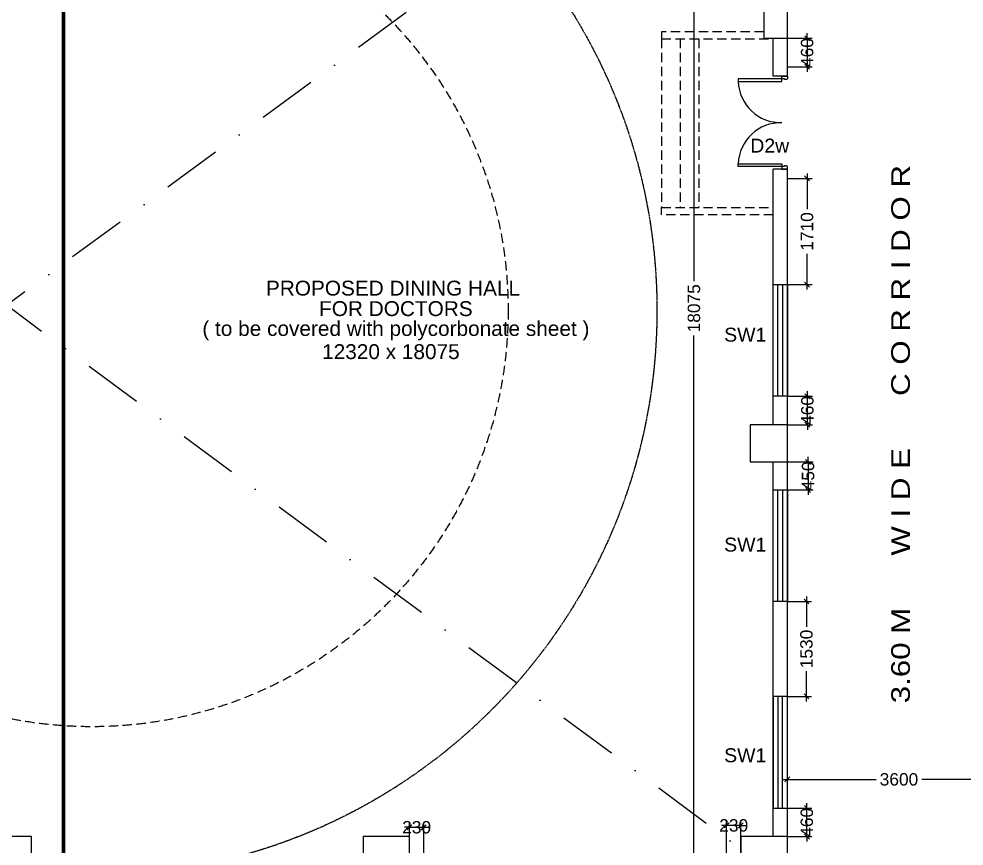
# Model space of a CAD drawing. Extents: x 6345096 to 6738923, y -6490958 to -6305885.
# Drawn here: x 6560566 to 6575810, y -6358103 to -6344768 of the extents above; entities that cross this region are included whole.
import ezdxf
from ezdxf.enums import TextEntityAlignment as Align

# ---------------------------------------------------------------- set-up
doc = ezdxf.new("R2010")
doc.units = 0
doc.header["$LTSCALE"] = 600
doc.header["$MEASUREMENT"] = 0
doc.header["$PDMODE"] = 35
for name, pattern in [('DASHDOT', [25.4, 12.7, -6.35, 0, -6.35]), ('DASHED', [0.75, 0.5, -0.25]), ('HIDDEN', [0.375, 0.25, -0.125])]:
    doc.linetypes.add(name, pattern=pattern)
doc.layers.get('0').update_dxf_attribs({"linetype": 'CONTINUOUS'})
doc.layers.get('Defpoints').update_dxf_attribs({"linetype": 'CONTINUOUS'})
for name, color, linetype in [('DOOR', 32, 'CONTINUOUS'), ('HS', 251, 'CONTINUOUS'), ('joinery', 7, 'CONTINUOUS'), ('LA-column', 3, 'CONTINUOUS'), ('REVISIONS', 6, 'CONTINUOUS'), ('Room Dim', 1, 'CONTINUOUS'), ('Sections', 10, 'CONTINUOUS'), ('Staircase', 7, 'CONTINUOUS'), ('TXT', 6, 'CONTINUOUS'), ('Walls', 7, 'CONTINUOUS'), ('Well', 4, 'CONTINUOUS'), ('WIN', 151, 'CONTINUOUS'), ('Working Dim', 5, 'CONTINUOUS')]:
    doc.layers.add(name, color=color, linetype=linetype)
doc.styles.add('ari', font='arial.ttf')
doc.styles.add('ARIAL', font='arial.ttf')
doc.dimstyles.new('int. dim', dxfattribs={"dimtxt": 200, "dimasz": 80, "dimexe": 80, "dimexo": 0, "dimgap": 70, "dimtad": 0, "dimdec": 0, "dimzin": 12, "dimdsep": 46, "dimtxsty": 'ari', "dimblk": 'OBLIQUE', "dimcen": 2, "dimdle": 80, "dimclrd": 256, "dimclre": 256, "dimclrt": 6, "dimadec": 0, "dimazin": 0, "dimtfac": 1, "dimtdec": 0, "dimtix": 1, "dimtmove": 2, "dimatfit": 3, "dimfxl": 1, "dimtolj": 1, "dimtzin": 0, "dimlwd": -1, "dimlwe": -1, "dimarcsym": 0})

# ---------------------------------------------------------------- blocks, each defined once
blk = doc.blocks.new('_Oblique')
at = {"color": 0, "linetype": 'ByBlock', "lineweight": -2}
blk.add_line((-0.5, -0.5), (0.5, 0.5), dxfattribs=at)
blk = doc.blocks.new('*D264')
at = {"layer": 'Defpoints', "color": 0, "transparency": 16777216}
for p in [(6576559, -6357028), (6572959, -6357087, -3), (6576559, -6357087, -4)]:
    blk.add_point(p, dxfattribs=at)
at = {"layer": 'Working Dim', "transparency": 16777216}
for p, q in [((6572879, -6357028), (6574391, -6357028)), ((6572959, -6357087), (6572959, -6356948)), ((6576639, -6357028), (6575128, -6357028)), ((6576559, -6357087), (6576559, -6356948))]:
    blk.add_line(p, q, dxfattribs=at)
at = {"layer": 'Working Dim', "transparency": 16777216, "xscale": 80, "yscale": 80, "zscale": 80, "rotation": 180}
blk.add_blockref('_Oblique', (6572959, -6357028), dxfattribs=at)
at = {"layer": 'Working Dim', "transparency": 16777216, "xscale": 80, "yscale": 80, "zscale": 80}
blk.add_blockref('_Oblique', (6576559, -6357028), dxfattribs=at)
at = {"layer": 'Working Dim', "color": 6, "transparency": 16777216, "insert": (6574759, -6357028), "char_height": 200, "attachment_point": 5, "style": 'ari'}
blk.add_mtext('\\A1;3600', dxfattribs=at)
blk = doc.blocks.new('*D477')
at = {"layer": 'Defpoints', "color": 0, "transparency": 16777216}
for p in [(6572959, -6357490), (6573274, -6357490), (6572959, -6357950)]:
    blk.add_point(p, dxfattribs=at)
at = {"layer": 'Working Dim', "transparency": 16777216}
for p, q in [((6572959, -6357490), (6573354, -6357490)), ((6573274, -6357490), (6573274, -6357410)), ((6573274, -6357950), (6573274, -6357490)), ((6572959, -6357950), (6573354, -6357950)), ((6573274, -6357950), (6573274, -6358030))]:
    blk.add_line(p, q, dxfattribs=at)
at = {"layer": 'Working Dim', "transparency": 16777216, "xscale": 80, "yscale": 80, "zscale": 80}
for p, rotation in [((6573274, -6357490), 270), ((6573274, -6357950), 90)]:
    blk.add_blockref('_Oblique', p, dxfattribs=dict(at, rotation=rotation))
at = {"layer": 'Working Dim', "color": 6, "transparency": 16777216, "insert": (6573274, -6357720), "char_height": 200, "attachment_point": 5, "rotation": 90, "style": 'ari'}
blk.add_mtext('\\A1;460', dxfattribs=at)
blk = doc.blocks.new('*D478')
at = {"layer": 'Defpoints', "color": 0, "transparency": 16777216}
for p in [(6572959, -6354160), (6573268, -6354160), (6572959, -6355690)]:
    blk.add_point(p, dxfattribs=at)
at = {"layer": 'Working Dim', "transparency": 16777216}
for p, q in [((6572959, -6354160), (6573348, -6354160)), ((6573268, -6354080), (6573268, -6354567)), ((6573268, -6355770), (6573268, -6355284)), ((6572959, -6355690), (6573348, -6355690))]:
    blk.add_line(p, q, dxfattribs=at)
at = {"layer": 'Working Dim', "transparency": 16777216, "xscale": 80, "yscale": 80, "zscale": 80}
for p, rotation in [((6573268, -6354160), 90), ((6573268, -6355690), 270)]:
    blk.add_blockref('_Oblique', p, dxfattribs=dict(at, rotation=rotation))
at = {"layer": 'Working Dim', "color": 6, "transparency": 16777216, "insert": (6573268, -6354925), "char_height": 200, "attachment_point": 5, "rotation": 90, "style": 'ari'}
blk.add_mtext('\\A1;1530', dxfattribs=at)
blk = doc.blocks.new('*D479')
at = {"layer": 'Defpoints', "color": 0, "transparency": 16777216}
for p in [(6572959, -6351910, 5), (6572959, -6352360), (6573294, -6352360)]:
    blk.add_point(p, dxfattribs=at)
at = {"layer": 'Working Dim', "transparency": 16777216}
for p, q in [((6573294, -6351910), (6573294, -6351830)), ((6572959, -6351910), (6573374, -6351910)), ((6573294, -6351910), (6573294, -6352360)), ((6572959, -6352360), (6573374, -6352360)), ((6573294, -6352360), (6573294, -6352440))]:
    blk.add_line(p, q, dxfattribs=at)
at = {"layer": 'Working Dim', "transparency": 16777216, "xscale": 80, "yscale": 80, "zscale": 80}
for p, rotation in [((6573294, -6351910), 270), ((6573294, -6352360), 90)]:
    blk.add_blockref('_Oblique', p, dxfattribs=dict(at, rotation=rotation))
at = {"layer": 'Working Dim', "color": 6, "transparency": 16777216, "insert": (6573294, -6352135), "char_height": 200, "attachment_point": 5, "rotation": 90, "style": 'ari'}
blk.add_mtext('\\A1;450', dxfattribs=at)
blk = doc.blocks.new('*D548')
at = {"layer": 'Defpoints', "color": 0, "transparency": 16777216}
for p in [(6572959, -6345080), (6572959, -6345540), (6573279, -6345540)]:
    blk.add_point(p, dxfattribs=at)
at = {"layer": 'Working Dim', "transparency": 16777216}
for p, q in [((6573279, -6345080), (6573279, -6345000)), ((6572959, -6345080), (6573359, -6345080)), ((6573279, -6345080), (6573279, -6345540)), ((6572959, -6345540), (6573359, -6345540)), ((6573279, -6345540), (6573279, -6345620))]:
    blk.add_line(p, q, dxfattribs=at)
at = {"layer": 'Working Dim', "transparency": 16777216, "xscale": 80, "yscale": 80, "zscale": 80}
for p, rotation in [((6573279, -6345080), 270), ((6573279, -6345540), 90)]:
    blk.add_blockref('_Oblique', p, dxfattribs=dict(at, rotation=rotation))
at = {"layer": 'Working Dim', "color": 6, "transparency": 16777216, "insert": (6573279, -6345310), "char_height": 200, "attachment_point": 5, "rotation": 90, "style": 'ari'}
blk.add_mtext('\\A1;460', dxfattribs=at)
blk = doc.blocks.new('*D549')
at = {"layer": 'Defpoints', "color": 0, "transparency": 16777216}
for p in [(6572959, -6350850, 5), (6573283, -6350850), (6572959, -6351310, 5)]:
    blk.add_point(p, dxfattribs=at)
at = {"layer": 'Working Dim', "transparency": 16777216}
for p, q in [((6573283, -6350850), (6573283, -6350770)), ((6572959, -6350850), (6573363, -6350850)), ((6573283, -6351310), (6573283, -6350850)), ((6572959, -6351310), (6573363, -6351310)), ((6573283, -6351310), (6573283, -6351390))]:
    blk.add_line(p, q, dxfattribs=at)
at = {"layer": 'Working Dim', "transparency": 16777216, "xscale": 80, "yscale": 80, "zscale": 80}
for p, rotation in [((6573283, -6350850), 270), ((6573283, -6351310), 90)]:
    blk.add_blockref('_Oblique', p, dxfattribs=dict(at, rotation=rotation))
at = {"layer": 'Working Dim', "color": 6, "transparency": 16777216, "insert": (6573283, -6351080), "char_height": 200, "attachment_point": 5, "rotation": 90, "style": 'ari'}
blk.add_mtext('\\A1;460', dxfattribs=at)
blk = doc.blocks.new('*D550')
at = {"layer": 'Defpoints', "color": 0, "transparency": 16777216}
for p in [(6572959, -6347340), (6573277, -6347340), (6572959, -6349050, 5)]:
    blk.add_point(p, dxfattribs=at)
at = {"layer": 'Working Dim', "transparency": 16777216}
for p, q in [((6573277, -6347260), (6573277, -6347836)), ((6572959, -6347340), (6573357, -6347340)), ((6573277, -6349130), (6573277, -6348554)), ((6572959, -6349050), (6573357, -6349050))]:
    blk.add_line(p, q, dxfattribs=at)
at = {"layer": 'Working Dim', "transparency": 16777216, "xscale": 80, "yscale": 80, "zscale": 80}
for p, rotation in [((6573277, -6347340), 90), ((6573277, -6349050), 270)]:
    blk.add_blockref('_Oblique', p, dxfattribs=dict(at, rotation=rotation))
at = {"layer": 'Working Dim', "color": 6, "transparency": 16777216, "insert": (6573277, -6348195), "char_height": 200, "attachment_point": 5, "rotation": 90, "style": 'ari'}
blk.add_mtext('\\A1;1710', dxfattribs=at)
blk = doc.blocks.new('Z$W@#10897')
at = {"layer": 'DOOR'}
for p, q in [((44, 88), (0, 88)), ((0, 88), (0, 0)), ((0, 0), (44, 0)), ((44, 44), (44, 88)), ((56, 44), (44, 44)), ((44, 0), (44, 2)), ((56, 12), (54, 12)), ((56, 12), (56, 44)), ((1444, 12), (1444, 44)), ((1444, 44), (1456, 44)), ((1444, 12), (1446, 12)), ((1456, 44), (1456, 88)), ((1456, 88), (1500, 88)), ((1456, 0), (1456, 2)), ((1500, 0), (1456, 0)), ((1500, 88), (1500, 0))]:
    blk.add_line(p, q, dxfattribs=at)
for points in [[(88, 794), (88, 88), (44, 88), (44, 794)], [(1412, 794), (1412, 88), (1456, 88), (1456, 794)]]:
    blk.add_lwpolyline(points, close=True, dxfattribs=at)
at = {"layer": 'DOOR', "color": 145}
for centre, start, end in [((57, 102), 358.8871, 87.3823), ((1443, 102), 92.6177, 181.1129)]:
    blk.add_arc(centre, 693, start, end, dxfattribs=at)
at = {"layer": 'DOOR'}
for centre, start, end in [((44, 12), 270, 0), ((1456, 12), 180, 270)]:
    blk.add_arc(centre, 9.92, start, end, dxfattribs=at)
blk = doc.blocks.new('*D2008')
at = {"layer": 'Defpoints', "color": 0, "transparency": 16777216}
for p in [(6572114, -6340395), (6571453, -6358470), (6571979, -6358470)]:
    blk.add_point(p, dxfattribs=at)
at = {"layer": 'Working Dim', "transparency": 16777216}
for p, q in [((6571453, -6340315), (6571453, -6348995)), ((6572114, -6340395), (6571373, -6340395)), ((6571453, -6358550), (6571453, -6349871)), ((6571979, -6358470), (6571373, -6358470))]:
    blk.add_line(p, q, dxfattribs=at)
at = {"layer": 'Working Dim', "transparency": 16777216, "xscale": 80, "yscale": 80, "zscale": 80}
for p, rotation in [((6571453, -6340395), 90), ((6571453, -6358470), 270)]:
    blk.add_blockref('_Oblique', p, dxfattribs=dict(at, rotation=rotation))
at = {"layer": 'Working Dim', "color": 6, "transparency": 16777216, "insert": (6571453, -6349433), "char_height": 200, "attachment_point": 5, "rotation": 90, "style": 'ari'}
blk.add_mtext('\\A1;18075', dxfattribs=at)
blk = doc.blocks.new('A$C2CD672AE')
at = {"layer": 'Staircase', "color": 8, "linetype": 'HIDDEN'}
for p, q in [((40610.1, 111333.6, 5.3), (40610.1, 108613.6, 5.3)), ((40910.1, 111333.6, 5.3), (40910.1, 108613.6, 5.3)), ((41210.1, 111333.6, 5.3), (41210.1, 108613.6, 5.3)), ((42640.1, 102413.6, -5.1), (42640.1, 103913.6, -5.1))]:
    blk.add_line(p, q, dxfattribs=at)
at = {"layer": 'Staircase', "color": 8, "linetype": 'HIDDEN', "elevation": 5.3}
for points in [[(42260.1, 111448.6), (40610.1, 111448.6), (40610.1, 111333.6), (42410.1, 111333.6)], [(42410.1, 108498.6), (40610.1, 108498.6), (40610.1, 108613.6), (42410.1, 108613.6)]]:
    blk.add_lwpolyline(points, dxfattribs=at)
at = {"layer": 'Walls', "color": 8, "linetype": 'HIDDEN'}
for p, q in [((42410.1, 110733.6), (42410.1, 111343.6)), ((42640.1, 110733.6), (42640.1, 111343.6)), ((42640.1, 110733.6, 5.1), (42410.1, 110733.6, 5.1)), ((42640.1, 110733.6, 5.1), (42410.1, 110733.6, 5.1)), ((42410.1, 105113.6), (42410.1, 109233.6)), ((42640.1, 109233.6, 5.1), (42410.1, 109233.6, 5.1)), ((42640.1, 109233.6, 5.1), (42410.1, 109233.6, 5.1)), ((42640.1, 105113.6), (42640.1, 109233.6))]:
    blk.add_line(p, q, dxfattribs=at)
at = {"layer": 'Walls', "color": 8, "linetype": 'HIDDEN', "flags": 128}
for points in [[(42410.1, 103913.6), (42410.1, 104513.6)], [(42410.1, 103913.6), (42410.1, 104513.6)], [(42640.1, 103913.6), (42640.1, 104513.6)], [(42640.1, 103913.6), (42640.1, 104513.6)], [(42410.1, 98473.4), (42410.1, 102413.6)], [(42640.1, 98473.4), (42640.1, 102413.6)]]:
    blk.add_lwpolyline(points, dxfattribs=at)
at = {"layer": 'Well', "color": 8, "linetype": 'HIDDEN'}
for radius in [9114.1, 9114.1, 6714.1, 6714.1]:
    blk.add_circle((31422.3, 106959.3, -99.3), radius, dxfattribs=at)
at = {"layer": 'Well', "color": 8, "linetype": 'HIDDEN', "ltscale": 0.08}
blk.add_circle((31422.3, 106959.3, -99.3), 9114.1, dxfattribs=at)
at = {"layer": 'TXT', "color": 8, "linetype": 'HIDDEN', "style": 'ARIAL', "width": 1.2}
blk.add_text('3.60 M      W I D E      C O R R I D O R', height=300.522, rotation=90, dxfattribs=at).set_placement((44616, 104962.2, 2.1), align=Align.CENTER)
blk = doc.blocks.new('*D2501')
at = {"layer": 'Defpoints', "color": 0, "transparency": 16777216}
for p in [(6567095, -6357800), (6566865, -6358470), (6567095, -6358470)]:
    blk.add_point(p, dxfattribs=at)
at = {"layer": 'Working Dim', "transparency": 16777216}
for p, q in [((6566865, -6357800), (6566785, -6357800)), ((6566865, -6358470), (6566865, -6357720)), ((6566865, -6357800), (6567095, -6357800)), ((6567095, -6358470), (6567095, -6357720)), ((6567095, -6357800), (6567175, -6357800))]:
    blk.add_line(p, q, dxfattribs=at)
at = {"layer": 'Working Dim', "transparency": 16777216, "xscale": 80, "yscale": 80, "zscale": 80}
blk.add_blockref('_Oblique', (6566865, -6357800), dxfattribs=at)
at = {"layer": 'Working Dim', "transparency": 16777216, "xscale": 80, "yscale": 80, "zscale": 80, "rotation": 180}
blk.add_blockref('_Oblique', (6567095, -6357800), dxfattribs=at)
at = {"layer": 'Working Dim', "color": 6, "transparency": 16777216, "insert": (6566980, -6357800), "char_height": 200, "attachment_point": 5, "style": 'ari'}
blk.add_mtext('\\A1;230', dxfattribs=at)
blk = doc.blocks.new('*D2502')
at = {"layer": 'Defpoints', "color": 0, "transparency": 16777216}
for p in [(6571979, -6357770), (6571979, -6358470), (6572209, -6358470)]:
    blk.add_point(p, dxfattribs=at)
at = {"layer": 'Working Dim', "transparency": 16777216}
for p, q in [((6571979, -6358470), (6571979, -6357690)), ((6572209, -6358470), (6572209, -6357690)), ((6571979, -6357770), (6571899, -6357770)), ((6572209, -6357770), (6571979, -6357770)), ((6572209, -6357770), (6572289, -6357770))]:
    blk.add_line(p, q, dxfattribs=at)
at = {"layer": 'Working Dim', "transparency": 16777216, "xscale": 80, "yscale": 80, "zscale": 80}
blk.add_blockref('_Oblique', (6571979, -6357770), dxfattribs=at)
at = {"layer": 'Working Dim', "transparency": 16777216, "xscale": 80, "yscale": 80, "zscale": 80, "rotation": 180}
blk.add_blockref('_Oblique', (6572209, -6357770), dxfattribs=at)
at = {"layer": 'Working Dim', "color": 6, "transparency": 16777216, "insert": (6572094, -6357770), "char_height": 200, "attachment_point": 5, "style": 'ari'}
blk.add_mtext('\\A1;230', dxfattribs=at)

msp = doc.modelspace()

# ---------------------------------------------------------------- linework, layer by layer
at = {"layer": 'LA-column', "color": 2}
for points, elevation in [([(6572959.528, -6345080.334), (6572959.528, -6344480.334), (6572579.528, -6344480.334), (6572579.528, -6345080.334)], 5.131), ([(6572959.528, -6351910.538), (6572959.528, -6351310.538), (6572359.528, -6351310.538), (6572359.528, -6351910.538)], 11176.851), ([(6560021.438, -6358700.454), (6560771.438, -6358700.454), (6560771.438, -6357950.454), (6560021.438, -6357950.454)], -5.131), ([(6566115.438, -6358700.454), (6566865.438, -6358700.454), (6566865.438, -6357950.454), (6566115.438, -6357950.454)], -5.131), ([(6572209.528, -6358700.454), (6572959.528, -6358700.454), (6572959.528, -6357950.454), (6572209.528, -6357950.454)], -5.131)]:
    msp.add_lwpolyline(points, close=True, dxfattribs=dict(at, elevation=elevation))
at = {"layer": 'Sections', "linetype": 'DASHED', "lineweight": 0, "ltscale": 2, "const_width": 60, "flags": 128}
msp.add_lwpolyline([(6561283.238, -6457437.593), (6562415.891, -6457985.461), (6561283.238, -6457985.461), (6561283.238, -6331751.836), (6562415.891, -6331751.836), (6561283.238, -6332299.705)], dxfattribs=at)
at = {"layer": 'Staircase', "color": 3}
msp.add_line((6572959.438, -6354010.336, -5.131), (6572959.438, -6352510.336, -5.131), dxfattribs=at)
at = {"layer": 'Walls', "color": 6, "linetype": 'DASHDOT', "ltscale": 0.125}
for p, q in [((6547916.936, -6340165.366, 2.092), (6572959.528, -6358700.454)), ((6572959.528, -6340165.366, 2.092), (6548666.936, -6357950.366, 2.092))]:
    msp.add_line(p, q, dxfattribs=at)
at = {"layer": 'Walls'}
for p, q in [((6572729.438, -6345690.334), (6572729.438, -6345080.334)), ((6572959.438, -6345690.334), (6572959.438, -6345080.334)), ((6572959.437, -6345690.334, 5.131), (6572729.437, -6345690.334, 5.131)), ((6572959.437, -6345690.334, 5.131), (6572729.437, -6345690.334, 5.131)), ((6572959.437, -6347190.334, 5.131), (6572729.437, -6347190.334, 5.131)), ((6572959.437, -6347190.334, 5.131), (6572729.437, -6347190.334, 5.131)), ((6572729.438, -6351310.336), (6572729.438, -6347190.334)), ((6572959.438, -6351310.336), (6572959.438, -6347190.334))]:
    msp.add_line(p, q, dxfattribs=at)
at = {"layer": 'Walls', "flags": 128}
for points in [[(6572729.438, -6352510.336), (6572729.438, -6351910.336)], [(6572729.438, -6352510.336), (6572729.438, -6351910.336)], [(6572959.438, -6352510.336), (6572959.438, -6351910.336)], [(6572959.438, -6352510.336), (6572959.438, -6351910.336)], [(6572729.438, -6357950.454), (6572729.438, -6354010.336)], [(6572959.438, -6357950.454), (6572959.438, -6354010.336)]]:
    msp.add_lwpolyline(points, dxfattribs=at)
at = {"layer": 'WIN', "linetype": 'Continuous', "elevation": 5.322}
for points in [[(6572729.438, -6349050.336), (6572959.438, -6349050.336), (6572959.438, -6350850.336), (6572729.438, -6350850.336)], [(6572806.438, -6349050.336), (6572882.438, -6349050.336), (6572882.438, -6350850.336), (6572806.438, -6350850.336)]]:
    msp.add_lwpolyline(points, close=True, dxfattribs=at)
at = {"layer": 'WIN', "linetype": 'Continuous'}
for points in [[(6572729.438, -6352360.336), (6572959.438, -6352360.336), (6572959.438, -6354160.336), (6572729.438, -6354160.336)], [(6572806.438, -6352360.336), (6572882.438, -6352360.336), (6572882.438, -6354160.336), (6572806.438, -6354160.336)], [(6572729.438, -6357490.454), (6572959.438, -6357490.454), (6572959.438, -6355690.454), (6572729.438, -6355690.454)], [(6572806.438, -6357490.454), (6572882.438, -6357490.454), (6572882.438, -6355690.454), (6572806.438, -6355690.454)]]:
    msp.add_lwpolyline(points, close=True, dxfattribs=at)
at = {"layer": 'Working Dim', "color": 6}
msp.add_line((6572959.438, -6354010.336, 5.131), (6572959.438, -6352510.336, 5.131), dxfattribs=at)

# ---------------------------------------------------------------- block references
at = {"layer": 'DOOR', "rotation": 90}
msp.add_blockref('Z$W@#10897', (6572959.438, -6347190.334, 10.262), dxfattribs=at)
at = {"layer": 'HS'}
msp.add_blockref('A$C2CD672AE', (6530319.294, -6456423.902, 8.17), dxfattribs=at)

# ---------------------------------------------------------------- texts
at = {"layer": 'joinery', "style": 'ari'}
for s, p in [('D2w', (6572675.025, -6346923.192, 10.262)), ('SW1', (6572280.537, -6349970.599, 5.322)), ('SW1', (6572280.537, -6353355.159, 2.566)), ('SW1', (6572280.537, -6356750.927))]:
    msp.add_text(s, height=225, dxfattribs=at).set_placement(p, align=Align.CENTER)
at = {"layer": 'REVISIONS', "style": 'ARIAL'}
for s, p in [('PROPOSED DINING HALL ', (6566645.608, -6349228.049, 5.131)), ('FOR DOCTORS', (6566645.608, -6349558.174, 5.131)), ('( to be covered with polycorbonate sheet )', (6566645.608, -6349878.466, 5.131))]:
    msp.add_text(s, height=240, dxfattribs=at).set_placement(p, align=Align.CENTER)
at = {"layer": 'Room Dim', "style": 'ARIAL'}
msp.add_text('12320 x 18075', height=240, dxfattribs=at).set_placement((6566565.295, -6350251.857, 5.131), align=Align.CENTER)
at = {"layer": 'TXT', "color": 7, "style": 'ARIAL', "width": 1.2}
msp.add_text('3.60 M      W I D E      C O R R I D O R', height=300.52174, rotation=90, dxfattribs=at).set_placement((6574935.408, -6351461.692, 2.089), align=Align.CENTER)

# ---------------------------------------------------------------- dimensions: what is measured, and where the dimension line sits
at = {"layer": 'Working Dim', "color": 6}
for base, p1, p2, picture, middle in [((6571452.547, -6358470.454), (6572113.574, -6340395.481), (6571979.438, -6358470.454), '*D2008', (6571452.547, -6349432.967)), ((6573279.045, -6345540.334), (6572959.438, -6345080.334), (6572959.438, -6345540.334), '*D548', (6573279.045, -6345310.334)), ((6573276.845, -6347340.334), (6572959.438, -6349050.336, 5.322), (6572959.438, -6347340.334), '*D550', (6573276.845, -6348195.335)), ((6573282.573, -6350850.336), (6572959.438, -6351310.336, 5.322), (6572959.438, -6350850.336, 5.322), '*D549', (6573282.573, -6351080.336)), ((6573294.159, -6352360.336), (6572959.438, -6351910.336, 5.322), (6572959.438, -6352360.336), '*D479', (6573294.159, -6352135.336)), ((6573268.065, -6354160.336), (6572959.438, -6355690.454), (6572959.438, -6354160.336), '*D478', (6573268.065, -6354925.395)), ((6573273.566, -6357490.454), (6572959.438, -6357950.454), (6572959.438, -6357490.454), '*D477', (6573273.566, -6357720.454))]:
    dim = msp.add_linear_dim(base=base, p1=p1, p2=p2, angle=90, dimstyle='int. dim', override={"dimtxt": 200, "dimarcsym": 1}, dxfattribs=at)
    dim.commit()
    dim.dimension.update_dxf_attribs({"geometry": picture, "text_midpoint": middle})
dim = msp.add_linear_dim(base=(6576559.439, -6357027.948, 5.131), p1=(6572959.438, -6357087.113, 1.84), p2=(6576559.439, -6357087.113, 1.031), dimstyle='int. dim', override={"dimtxt": 200, "dimarcsym": 1}, dxfattribs=at)
dim.commit()
dim.dimension.update_dxf_attribs({"geometry": '*D264', "text_midpoint": (6574759.439, -6357027.948, 5.131)})
at = {"layer": 'Working Dim'}
for base, p1, p2, picture, middle in [((6567095.438, -6357800.228), (6566865.438, -6358470.454), (6567095.438, -6358470.343), '*D2501', (6566980.438, -6357800.228)), ((6571979.438, -6357769.555), (6572209.438, -6358470.454), (6571979.438, -6358470.454), '*D2502', (6572094.438, -6357769.555))]:
    dim = msp.add_linear_dim(base=base, p1=p1, p2=p2, dimstyle='int. dim', dxfattribs=at)
    dim.commit()
    dim.dimension.update_dxf_attribs({"geometry": picture, "text_midpoint": middle})

doc.saveas('drawing.dxf')
